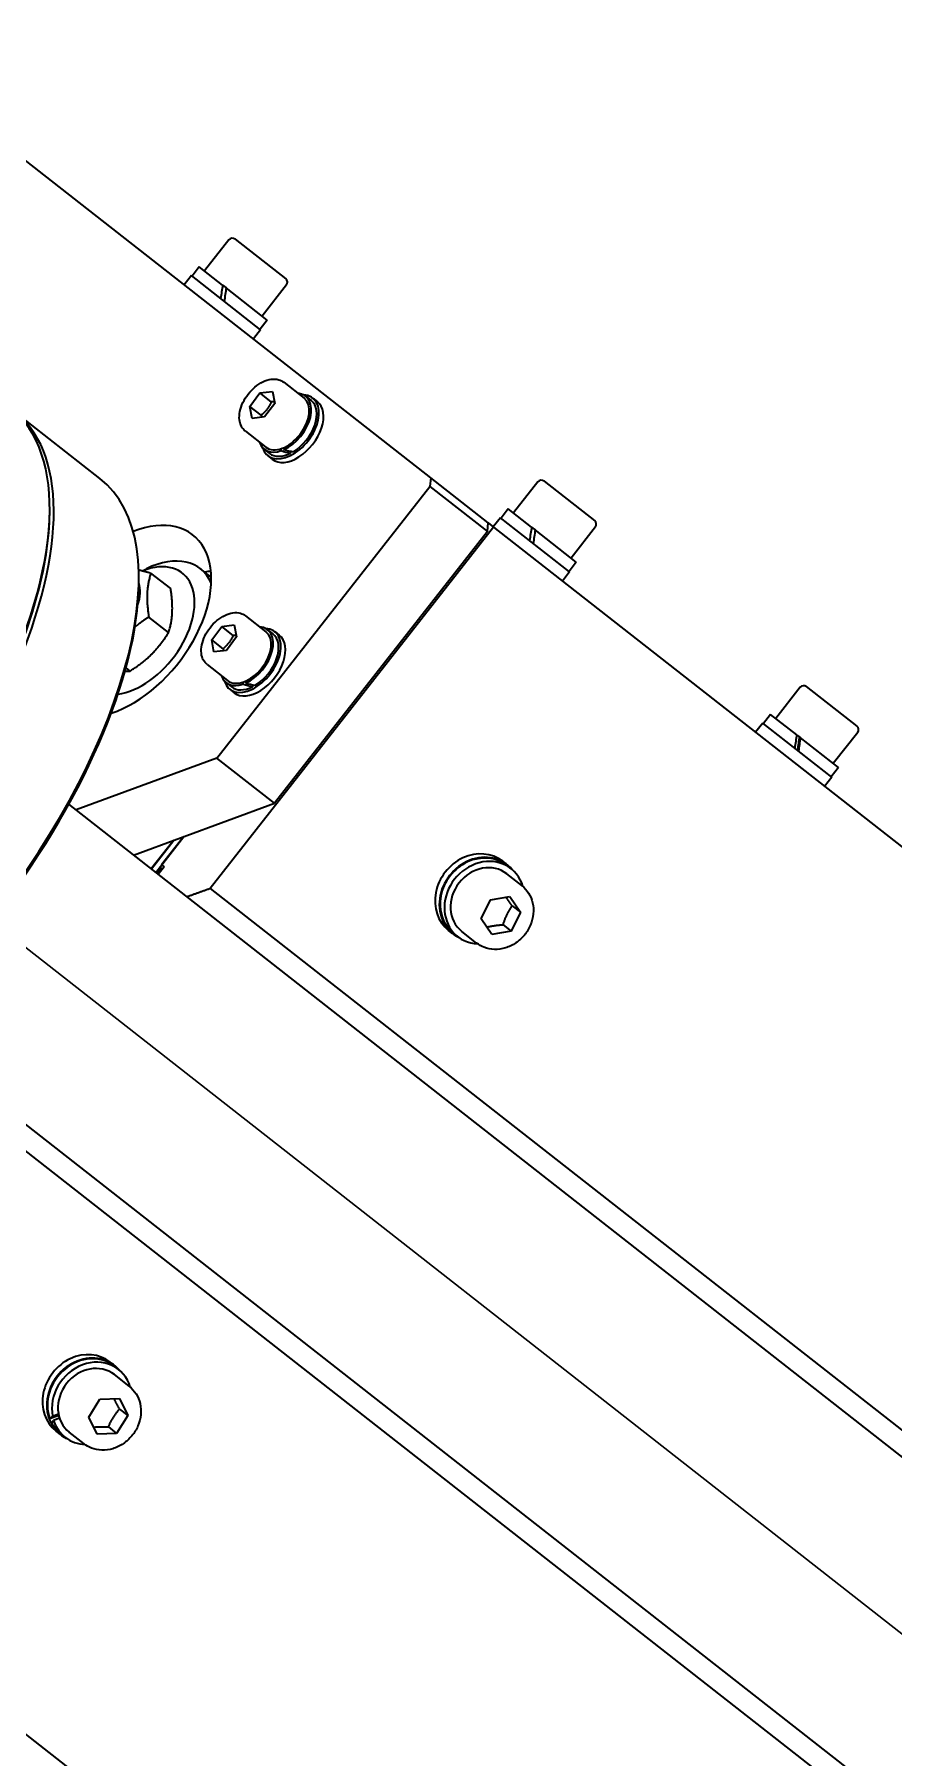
# Model space of a CAD drawing. Header units: millimetres. Extents: x -605 to 8012, y -2292 to 5879.
# Drawn here: x 1287.8 to 1405.2, y 2262.3 to 2498 of the extents above; entities that cross this region are included whole.
import ezdxf

# ---------------------------------------------------------------- set-up
doc = ezdxf.new("R2010")
doc.units = ezdxf.units.MM
doc.header["$LTSCALE"] = 5
doc.layers.add('Arestas Visíveis', color=7, linetype='Continuous', lineweight=35)
doc.layers.add('Linhas de Secções', color=7, linetype='Continuous', lineweight=30, true_color=0x00803f)

# ---------------------------------------------------------------- blocks, each defined once
blk = doc.blocks.new('2dTransSection0')
at = {"layer": 'Linhas de Secções', "linetype": 'Continuous'}
blk.add_line((126.043, 392.05), (321.721, 392.05), dxfattribs=at)

msp = doc.modelspace()

# ---------------------------------------------------------------- linework, layer by layer
at = {"layer": 'Arestas Visíveis'}
for p, q in [((1341.96248, 2437.30984), (1264.57496, 2497.95038)), ((1314.36616, 2469.86), (1311.03549, 2465.60951)), ((1315.20851, 2469.9622), (1322.13523, 2464.53445)), ((1309.2615, 2464.9669), (1308.27464, 2463.70749)), ((1318.70703, 2457.56542), (1309.2615, 2464.9669)), ((1310.32708, 2466.16462), (1309.34021, 2464.90522)), ((1313.51698, 2463.66503), (1310.32708, 2466.16462)), ((1313.51698, 2463.66503), (1313.70231, 2463.51981)), ((1313.70231, 2463.51981), (1314.00326, 2463.28398)), ((1319.61518, 2458.8865), (1314.00326, 2463.28398)), ((1322.23744, 2463.6921), (1318.90677, 2459.44161)), ((1319.61518, 2458.8865), (1318.62832, 2457.6271)), ((1318.70703, 2457.56542), (1317.72017, 2456.30601)), ((1317.22855, 2447.08271), (1318.61931, 2448.92561)), ((1318.61931, 2448.92561), (1320.3216, 2449.13292)), ((1320.16823, 2447.71187), (1318.61931, 2448.92561)), ((1320.3216, 2449.13292), (1320.63314, 2447.49733)), ((1321.86199, 2450.39257), (1324.65006, 2448.20785)), ((1324.86593, 2448.48335), (1325.60942, 2447.90076)), ((1296.73999, 2437.23714), (1285.12707, 2446.33698)), ((1317.54009, 2445.44713), (1317.22855, 2447.08271)), ((1318.77748, 2445.86898), (1317.22855, 2447.08271)), ((1320.63314, 2447.49733), (1319.24239, 2445.65444)), ((1325.85613, 2448.21561), (1326.4757, 2447.73011)), ((1316.61928, 2443.70198), (1319.40734, 2441.51727)), ((1319.24239, 2445.65444), (1317.54009, 2445.44713)), ((1319.19146, 2441.24177), (1319.93495, 2440.65918)), ((1321.516, 2441.0343), (1321.54081, 2441.32072)), ((1321.91605, 2441.46991), (1321.89124, 2441.18349)), ((1319.68823, 2440.34433), (1320.3078, 2439.85884)), ((1322.82659, 2440.96141), (1322.80223, 2440.68018)), ((1341.96248, 2437.30984), (1341.83118, 2436.14228)), ((1349.83102, 2431.14408), (1341.96248, 2437.30984)), ((1356.60401, 2436.76259), (1353.27334, 2432.5121)), ((1357.44636, 2436.86479), (1364.37309, 2431.43704)), ((1312.71869, 2398.98985), (1341.83118, 2436.14228)), ((1341.83118, 2436.14228), (1349.69972, 2429.97652)), ((1289.87297, 2432.59719), (1289.87494, 2432.92555)), ((1351.49935, 2431.86949), (1350.51249, 2430.61008)), ((1360.94489, 2424.46801), (1351.49935, 2431.86949)), ((1352.56493, 2433.06721), (1351.57807, 2431.80781)), ((1355.75483, 2430.56762), (1352.56493, 2433.06721)), ((1350.55554, 2430.57635), (1311.82112, 2381.14473)), ((1349.69972, 2429.97652), (1320.58723, 2392.8241)), ((1349.69972, 2429.97652), (1349.83102, 2431.14408)), ((1349.83102, 2431.14408), (1350.55554, 2430.57635)), ((1350.55554, 2430.57635), (1675.21021, 2176.17825)), ((1355.75483, 2430.56762), (1355.94016, 2430.4224)), ((1355.94016, 2430.4224), (1356.24111, 2430.18657)), ((1361.85304, 2425.78909), (1356.24111, 2430.18657)), ((1364.47529, 2430.59469), (1361.14462, 2426.3442)), ((1302.55116, 2424.61766), (1303.10624, 2424.88669)), ((1311.96054, 2423.72233), (1310.47455, 2424.88674)), ((1361.85304, 2425.78909), (1360.86617, 2424.52968)), ((1302.04763, 2422.83724), (1302.05091, 2423.3845)), ((1306.41185, 2422.18372), (1303.71214, 2424.29921)), ((1360.94489, 2424.46801), (1359.95802, 2423.2086)), ((1306.12025, 2416.15089), (1303.42054, 2418.26637)), ((1316.65119, 2418.45871), (1319.43925, 2416.27399)), ((1312.01775, 2415.14885), (1313.4085, 2416.99174)), ((1313.4085, 2416.99174), (1315.1108, 2417.19906)), ((1314.95743, 2415.77801), (1313.4085, 2416.99174)), ((1315.42234, 2415.56347), (1314.03158, 2413.72058)), ((1315.1108, 2417.19906), (1315.42234, 2415.56347)), ((1319.65513, 2416.54948), (1320.39861, 2415.96689)), ((1320.64533, 2416.28174), (1321.2649, 2415.79625)), ((1312.32929, 2413.51326), (1312.01775, 2415.14885)), ((1313.56667, 2413.93512), (1312.01775, 2415.14885)), ((1314.03158, 2413.72058), (1312.32929, 2413.51326)), ((1300.87858, 2410.89947), (1300.30957, 2411.34535)), ((1311.40847, 2411.76812), (1314.19654, 2409.5834)), ((1313.98066, 2409.30791), (1314.72414, 2408.72532)), ((1314.47743, 2408.41047), (1315.097, 2407.92498)), ((1316.3052, 2409.10044), (1316.33, 2409.38686)), ((1316.70524, 2409.53605), (1316.68044, 2409.24963)), ((1317.61578, 2409.02755), (1317.59143, 2408.74632)), ((1392.45686, 2408.66845), (1389.12619, 2404.41796)), ((1393.29921, 2408.77065), (1400.22593, 2403.34289)), ((1387.3522, 2403.77534), (1386.36533, 2402.51594)), ((1396.79773, 2396.37386), (1387.3522, 2403.77534)), ((1388.41778, 2404.97307), (1387.43091, 2403.71366)), ((1391.98973, 2402.1741), (1388.41778, 2404.97307)), ((1391.98973, 2402.1741), (1392.11586, 2402.07526)), ((1392.11586, 2402.07526), (1392.48547, 2401.78564)), ((1397.70588, 2397.69494), (1392.48547, 2401.78564)), ((1400.32813, 2402.50054), (1396.99747, 2398.25005)), ((1312.71869, 2398.98985), (1293.48386, 2391.89298)), ((1320.58723, 2392.8241), (1312.71869, 2398.98985)), ((1397.70588, 2397.69494), (1396.71902, 2396.43554)), ((1396.79773, 2396.37386), (1395.81087, 2395.11446)), ((1979.29926, 1854.49079), (1292.49234, 2392.66993)), ((1301.35239, 2385.72722), (1320.58723, 2392.8241)), ((1306.83094, 2387.74859), (1303.76538, 2383.83642)), ((1303.77915, 2383.82562), (1306.86221, 2387.76012)), ((1304.37303, 2383.36027), (1308.21057, 2388.25761)), ((1308.21057, 2388.25761), (1305.17485, 2384.38353)), ((1352.40177, 2384.41009), (1351.80312, 2384.8792)), ((1305.04314, 2384.04209), (1304.45719, 2383.29432)), ((1304.63528, 2383.15477), (1305.22123, 2383.90254)), ((1305.5147, 2384.11723), (1304.71287, 2383.09397)), ((1305.22123, 2383.90254), (1305.04314, 2384.04209)), ((1305.17485, 2384.38353), (1305.5147, 2384.11723)), ((1305.22123, 2383.90254), (1305.29882, 2383.84174)), ((1352.93875, 2383.86227), (1352.34009, 2384.33138)), ((1354.40411, 2381.57063), (1352.38364, 2383.15386)), ((1311.82112, 2381.14473), (1636.47579, 2126.74664)), ((1350.11282, 2379.59047), (1352.78767, 2380.0432)), ((1352.78767, 2380.0432), (1354.2195, 2377.9118)), ((1348.86981, 2377.00635), (1350.11282, 2379.59047)), ((1354.2195, 2377.9118), (1352.97649, 2375.32768)), ((1353.09702, 2378.79137), (1354.2195, 2377.9118)), ((1345.00029, 2374.96456), (1344.40163, 2375.43366)), ((1348.23621, 2373.69935), (1346.21574, 2375.28258)), ((1350.30164, 2374.87495), (1348.86981, 2377.00635)), ((1352.97649, 2375.32768), (1350.30164, 2374.87495)), ((1351.85401, 2376.20725), (1352.97649, 2375.32768)), ((1345.66063, 2374.57417), (1345.06197, 2375.04327)), ((1682.28089, 2038.82935), (1268.99263, 2362.68036)), ((1173.7732, 2353.88942), (1338.90394, 2224.49363)), ((1284.80571, 2346.66854), (1609.46039, 2092.27044)), ((1298.74104, 2315.92998), (1298.14238, 2316.39909)), ((1299.27801, 2315.38216), (1298.67936, 2315.85127)), ((1300.74337, 2313.09052), (1298.7229, 2314.67375)), ((1290.26827, 2308.98377), (1291.07908, 2309.29588)), ((1295.21644, 2308.87032), (1296.74625, 2311.31293)), ((1296.74625, 2311.31293), (1299.41373, 2311.42157)), ((1299.41373, 2311.42157), (1300.55139, 2309.08761)), ((1299.42891, 2309.96718), (1300.55139, 2309.08761)), ((1291.11819, 2309.1068), (1289.89867, 2308.63736)), ((1291.22389, 2308.72553), (1290.41308, 2308.41342)), ((1291.33955, 2306.48445), (1290.7409, 2306.95356)), ((1296.35411, 2306.53636), (1295.21644, 2308.87032)), ((1297.8991, 2307.52458), (1299.02159, 2306.64501)), ((1300.55139, 2309.08761), (1299.02159, 2306.64501)), ((1291.99989, 2306.09406), (1291.40123, 2306.56316)), ((1294.57547, 2305.21924), (1292.555, 2306.80247)), ((1299.02159, 2306.64501), (1296.35411, 2306.53636))]:
    msp.add_line(p, q, dxfattribs=at)
for centre, start, end in [((1314.83844, 2469.48993), 51.9178936, 141.9178936), ((1321.76516, 2464.06217), 321.9178936, 51.9178936), ((1357.07629, 2436.39252), 51.9178936, 141.9178936), ((1364.00301, 2430.96476), 321.9178936, 51.9178936), ((1392.92913, 2408.29837), 51.9178936, 141.9178936), ((1399.85586, 2402.87062), 321.9178936, 51.9178936)]:
    msp.add_arc(centre, 0.6, start, end, dxfattribs=at)
for centre, major_axis, ratio, start_param, end_param in [((1314.62927, 2462.08929), (1.73768, 11.59382), 0.114565528, 1.451652203, 1.608427843), ((1315.31299, 2462.96183), (1.73768, 11.59382), 0.114565528, 1.560180032, 1.718316405), ((1322.77218, 2444.27997), (-3.08395, -3.93564), 0.616790084, 5.867419237, 9.840544031), ((1322.0287, 2444.86256), (2.83723, 3.62079), 0.616790084, 4.007468321, 6.675796811), ((1250.12423, 2401.66749), (-35.00284, -44.6695), 0.447759088, 6.269109403, 9.438853865), ((1249.56118, 2402.10869), (35.00284, 44.6695), 0.447759088, 5.154485492, 6.283185307), ((1322.0287, 2444.86256), (2.62136, 3.34529), 0.616790084, 3.141592654, 6.283185307), ((1323.39175, 2443.79448), (-3.08395, -3.93564), 0.616790084, 0, 3.141592654), ((1322.77218, 2444.27997), (2.83723, 3.62079), 0.616790084, 4.159473957, 6.283185307), ((1322.0287, 2444.86256), (-2.83723, -3.62079), 0.616790084, 5.890573803, 7.044665749), ((1322.77218, 2444.27997), (-2.83723, -3.62079), 0.616790084, 0, 0.912276937), ((1322.28625, 2444.66074), (-8.45991, 2.79362), 0.414053399, 1.61635193, 1.767148425), ((1321.77115, 2445.06437), (-8.45991, 2.79362), 0.414053399, 1.720747156, 1.872752791), ((1261.73715, 2392.56765), (35.00284, 44.6695), 0.447759088, 3.141592654, 6.283185307), ((1249.77232, 2401.94324), (34.8178, 44.43336), 0.447759088, 5.154766827, 5.75870562), ((1300.18963, 2417.70067), (9.25185, 11.80692), 0.616790084, 3.884072463, 7.094858179), ((1356.86712, 2428.99188), (1.73768, 11.59382), 0.114565528, 1.451652203, 1.608427843), ((1357.55084, 2429.86442), (1.73768, 11.59382), 0.114565528, 1.560180032, 1.718316405), ((1301.83393, 2416.4122), (6.1679, 7.87128), 0.616790084, 3.704931876, 7.089640943), ((1303.07307, 2415.44121), (7.40148, 9.44553), 0.616790084, 5.9566224, 7.183618274), ((1262.08906, 2392.2919), (34.69444, 44.27593), 0.447759088, 3.666072341, 5.75870562), ((1297.80673, 2419.5679), (3.48486, 4.44727), 0.616790084, 5.220906917, 5.912771376), ((1308.05817, 2411.53491), (-9.25185, -11.80692), 0.616790084, 3.712320163, 3.785093762), ((1317.56138, 2412.34611), (-3.08395, -3.93564), 0.616790084, 5.867419237, 9.840544031), ((1316.81789, 2412.9287), (2.62136, 3.34529), 0.616790084, 3.141592654, 6.283185307), ((1318.18095, 2411.86061), (-3.08395, -3.93564), 0.616790084, 0, 3.141592654), ((1316.81789, 2412.9287), (2.83723, 3.62079), 0.616790084, 4.007468321, 6.675796811), ((1317.56138, 2412.34611), (2.83723, 3.62079), 0.616790084, 4.159473957, 6.283185307), ((1316.81789, 2412.9287), (-2.83723, -3.62079), 0.616790084, 5.890573803, 7.044665749), ((1317.56138, 2412.34611), (-2.83723, -3.62079), 0.616790084, 0, 0.912276937), ((1317.07544, 2412.72688), (-8.45991, 2.79362), 0.414053399, 1.61635193, 1.767148425), ((1316.56034, 2413.13051), (-8.45991, 2.79362), 0.414053399, 1.720747156, 1.872752791), ((1392.71997, 2400.89773), (1.69467, 11.64209), 0.077426308, 1.472218811, 1.628994451), ((1392.71997, 2400.89773), (0.9335, 6.41302), 0.077426308, 1.427861397, 1.713340654), ((1393.40369, 2401.77028), (1.69467, 11.64209), 0.077426308, 1.58074664, 1.738883013), ((1348.10238, 2380.15643), (3.70074, 4.72277), 0.879797068, 0, 3.141592654), ((1348.70103, 2379.68733), (3.63906, 4.64405), 0.879797068, 0, 3.141592654), ((1348.70103, 2379.68733), (3.70074, 4.72277), 0.879797068, 6.09532941, 9.612633858), ((1349.29969, 2379.21822), (3.63906, 4.64405), 0.879797068, 5.722046143, 9.985917125), ((1349.29969, 2379.21822), (-3.08395, -3.93564), 0.879797068, 3.141592654, 6.283185307), ((1294.44164, 2311.67632), (3.70074, 4.72277), 0.879797068, 0, 3.141592654), ((1295.0403, 2311.20722), (3.63906, 4.64405), 0.879797068, 0, 2.647412332), ((1295.0403, 2311.20722), (3.70074, 4.72277), 0.879797068, 6.09532941, 9.612633858), ((1295.63895, 2310.73811), (3.63906, 4.64405), 0.879797068, 5.722046143, 8.773821998), ((1295.63895, 2310.73811), (-3.08395, -3.93564), 0.879797068, 3.141592654, 6.283185307), ((1295.43157, 2310.90061), (5.84173, 2.89547), 0.162743265, 2.568287775, 2.725063415), ((1295.84633, 2310.57561), (-5.84173, -2.89547), 0.162743265, 5.818408258, 5.976544631), ((1295.0403, 2311.20722), (-3.63906, -4.64405), 0.879797068, 5.898893547, 6.283185307), ((1295.63895, 2310.73811), (-3.63906, -4.64405), 0.879797068, 5.740757175, 6.844324471)]:
    msp.add_ellipse(centre, major_axis=major_axis, ratio=ratio, start_param=start_param, end_param=end_param, dxfattribs=at)
for points, knots in [([(1316.61928, 2443.70198), (1316.39672, 2443.87638), (1316.21413, 2444.10029), (1315.93831, 2444.62739), (1315.85148, 2444.93419), (1315.77633, 2445.61901), (1315.79999, 2446.00191), (1315.96064, 2446.79531), (1316.10217, 2447.20654), (1316.4852, 2448.00668), (1316.72648, 2448.39549), (1317.28372, 2449.11424), (1317.59931, 2449.44423), (1318.27764, 2450.01533), (1318.64036, 2450.25616), (1319.38336, 2450.62114), (1319.76382, 2450.74521), (1320.4991, 2450.84819), (1320.85554, 2450.83161), (1321.43165, 2450.66494), (1321.66234, 2450.54901), (1321.86199, 2450.39257)], [3.141592654, 3.141592654, 3.141592654, 3.141592654, 3.413148846, 3.413148846, 3.704539699, 3.704539699, 4.029690401, 4.029690401, 4.367290681, 4.367290681, 4.704017991, 4.704017991, 5.039577575, 5.039577575, 5.376200768, 5.376200768, 5.713915339, 5.713915339, 6.039578369, 6.039578369, 6.283185307, 6.283185307, 6.283185307, 6.283185307]), ([(1311.40847, 2411.76812), (1311.18591, 2411.94252), (1311.00333, 2412.16643), (1310.7275, 2412.69353), (1310.64067, 2413.00033), (1310.56552, 2413.68515), (1310.58918, 2414.06805), (1310.74983, 2414.86145), (1310.89137, 2415.27268), (1311.27439, 2416.07282), (1311.51568, 2416.46163), (1312.07292, 2417.18037), (1312.38851, 2417.51037), (1313.06683, 2418.08147), (1313.42956, 2418.32229), (1314.17255, 2418.68728), (1314.55302, 2418.81135), (1315.2883, 2418.91433), (1315.64473, 2418.89774), (1316.22084, 2418.73108), (1316.45154, 2418.61515), (1316.65119, 2418.45871)], [3.141592654, 3.141592654, 3.141592654, 3.141592654, 3.413148846, 3.413148846, 3.704539699, 3.704539699, 4.029690401, 4.029690401, 4.367290681, 4.367290681, 4.704017991, 4.704017991, 5.039577575, 5.039577575, 5.376200768, 5.376200768, 5.713915339, 5.713915339, 6.039578369, 6.039578369, 6.283185307, 6.283185307, 6.283185307, 6.283185307]), ([(1354.40411, 2381.57063), (1354.77422, 2381.28061), (1355.09258, 2380.92485), (1355.59579, 2380.11713), (1355.77944, 2379.66468), (1355.99615, 2378.7046), (1356.02642, 2378.19626), (1355.92964, 2377.17378), (1355.80004, 2376.65977), (1355.39315, 2375.67959), (1355.11458, 2375.21397), (1354.43632, 2374.38013), (1354.0364, 2374.01223), (1353.15568, 2373.41364), (1352.67519, 2373.1826), (1351.68387, 2372.88379), (1351.17345, 2372.81452), (1350.1783, 2372.84652), (1349.69345, 2372.94498), (1348.88087, 2373.2661), (1348.54111, 2373.46043), (1348.23621, 2373.69935)], [0, 0, 0, 0, 0.309818866, 0.309818866, 0.622368215, 0.622368215, 0.940871461, 0.940871461, 1.264704549, 1.264704549, 1.591490678, 1.591490678, 1.919079707, 1.919079707, 2.245616917, 2.245616917, 2.568837445, 2.568837445, 2.886359156, 2.886359156, 3.141592654, 3.141592654, 3.141592654, 3.141592654]), ([(1300.74337, 2313.09052), (1301.11349, 2312.8005), (1301.43184, 2312.44474), (1301.93506, 2311.63702), (1302.1187, 2311.18457), (1302.33541, 2310.22449), (1302.36568, 2309.71615), (1302.2689, 2308.69367), (1302.1393, 2308.17966), (1301.73241, 2307.19948), (1301.45384, 2306.73386), (1300.77558, 2305.90002), (1300.37567, 2305.53212), (1299.49494, 2304.93353), (1299.01445, 2304.70249), (1298.02314, 2304.40368), (1297.51271, 2304.33441), (1296.51757, 2304.36641), (1296.03272, 2304.46487), (1295.22013, 2304.78599), (1294.88038, 2304.98032), (1294.57547, 2305.21924)], [0, 0, 0, 0, 0.309818866, 0.309818866, 0.622368215, 0.622368215, 0.940871461, 0.940871461, 1.264704549, 1.264704549, 1.591490678, 1.591490678, 1.919079707, 1.919079707, 2.245616917, 2.245616917, 2.568837445, 2.568837445, 2.886359156, 2.886359156, 3.141592654, 3.141592654, 3.141592654, 3.141592654])]:
    msp.add_open_spline(points, degree=3, knots=knots, dxfattribs=at)
for points, weights in [([(1320.16823, 2447.71187), (1319.67938, 2446.6286), (1318.77748, 2445.86898)], [1, 1.15470053838, 1]), ([(1320.59468, 2447.69928), (1320.39886, 2447.69919), (1320.16823, 2447.71187)], [1.0484771677, 1.03009201941, 1]), ([(1318.77748, 2445.86898), (1318.82795, 2445.73252), (1318.86933, 2445.60901)], [1, 1.01901786427, 1.03335986684]), ([(1302.02934, 2424.74452), (1302.77495, 2424.57226), (1303.71214, 2424.29921)], [1.06079651903, 1.04156707438, 1]), ([(1303.71214, 2424.29921), (1302.89514, 2421.80874), (1303.42054, 2418.26637)], [1, 1.15470053838, 1]), ([(1306.12025, 2416.15089), (1306.93725, 2418.64136), (1306.41185, 2422.18372)], [1, 1.15470053838, 1]), ([(1303.42054, 2418.26637), (1302.35946, 2417.58959), (1301.52475, 2416.90454)], [1, 1.04513091065, 1.06392966864]), ([(1300.87858, 2410.89947), (1304.17061, 2412.99923), (1306.12025, 2416.15089)], [1, 1.15470053838, 1]), ([(1314.95743, 2415.77801), (1314.46857, 2414.69473), (1313.56667, 2413.93512)], [1, 1.15470053838, 1]), ([(1315.38387, 2415.76542), (1315.18805, 2415.76533), (1314.95743, 2415.77801)], [1.0484771677, 1.03009201941, 1]), ([(1313.56667, 2413.93512), (1313.61714, 2413.79865), (1313.65853, 2413.67514)], [1, 1.01901786427, 1.03335986684]), ([(1300.18078, 2410.87885), (1300.53475, 2410.87369), (1300.87858, 2410.89947)], [1.04353325652, 1.02620581658, 1]), ([(1311.82112, 2381.14473), (1310.23549, 2380.57488), (1308.65325, 2380.0063)], [1, 1.00000230346, 1.00000346898]), ([(1353.09702, 2378.79137), (1352.61497, 2379.44816), (1352.27485, 2379.9564)], [1, 1.08000361411, 1.07725925155]), ([(1351.85401, 2376.20725), (1352.31961, 2377.62147), (1353.09702, 2378.79137)], [1, 1.15470053838, 1]), ([(1349.62821, 2375.87741), (1350.58894, 2376.11898), (1351.85401, 2376.20725)], [1.04414921624, 1.12802679613, 1]), ([(1297.8991, 2307.52458), (1298.50811, 2308.86804), (1299.42891, 2309.96718)], [1, 1.15470053838, 1]), ([(1299.42891, 2309.96718), (1298.97687, 2310.77127), (1298.68437, 2311.39186)], [1, 1.09118486394, 1.07487586265]), ([(1295.88634, 2307.496), (1296.75166, 2307.57684), (1297.8991, 2307.52458)], [1.05895296224, 1.11507342713, 1])]:
    msp.add_rational_spline(points, weights, degree=2, dxfattribs=at)

# ---------------------------------------------------------------- block references
at = {"layer": 'Linhas de Secções', "xscale": 5, "yscale": 5, "zscale": 5, "rotation": 321.9178935800178}
msp.add_blockref('2dTransSection0', (-522.57908, 1300.35432), dxfattribs=at)

doc.saveas('drawing.dxf')
